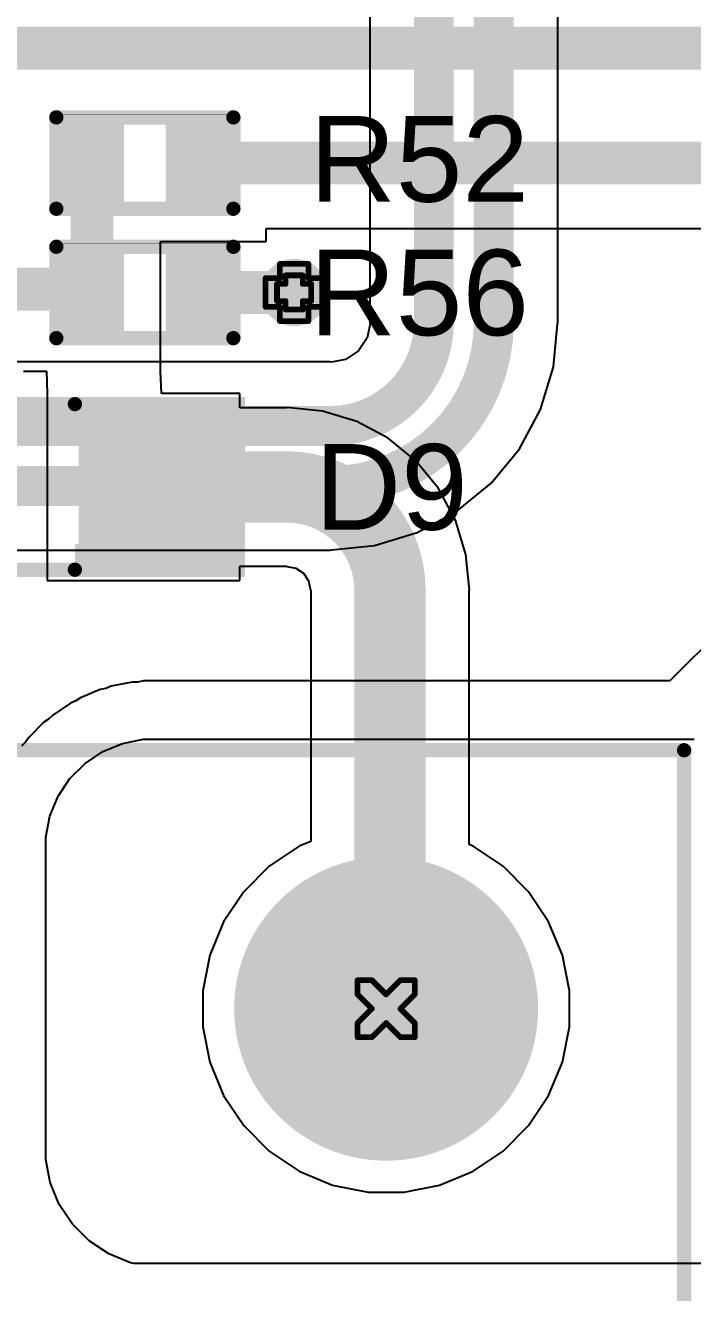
# Model space of a CAD drawing. Header units: inches. Extents: x -3 to 195, y 0 to 199.
# Drawn here: x 0.7679 to 1.0015, y 1.4542 to 1.898 of the extents above; entities that cross this region are included whole.
import ezdxf

# ---------------------------------------------------------------- set-up
doc = ezdxf.new("R2010")
doc.units = ezdxf.units.IN
doc.header["$MEASUREMENT"] = 0
for name, color, linetype in [('Bottom Layer', 5, 'Continuous'), ('Bottom Solder', 6, 'Continuous'), ('Drill Drawing', 1, 'Continuous'), ('Multi-Layer', 9, 'Continuous'), ('Pad Holes', 156, 'Continuous'), ('Top Layer', 1, 'Continuous'), ('Top Overlay', 2, 'Continuous'), ('Top Paste', 8, 'Continuous'), ('Top Solder', 216, 'Continuous'), ('Via Holes', 16, 'Continuous')]:
    doc.layers.add(name, color=color, linetype=linetype)
doc.styles.add('Arial', font='', dxfattribs={"height": 0.2})
doc.styles.get('Arial').set_extended_font_data('Arial')

# ---------------------------------------------------------------- blocks, each defined once
blk = doc.blocks.new('R___0402_50')
at = {"layer": 'Top Layer'}
for points in [[(-0.0274995, -0.0125005), (-0.0274995, 0.0124995), (-0.0094995, 0.0124995), (-0.009499500000000001, -0.0125005)], [(0.009500499999999999, -0.0125006), (0.009500500000000002, 0.0124994), (0.0275005, 0.0124994), (0.0275005, -0.0125006)]]:
    blk.add_hatch(color=1, dxfattribs=at).paths.add_polyline_path(points)
at = {"layer": 'Top Paste'}
for points in [[(-0.0274995, -0.0125005), (-0.0274995, 0.0124995), (-0.0094995, 0.0124995), (-0.009499500000000001, -0.0125005)], [(0.009500499999999999, -0.0125006), (0.009500500000000002, 0.0124994), (0.0275005, 0.0124994), (0.0275005, -0.0125006)]]:
    blk.add_hatch(color=8, dxfattribs=at).paths.add_polyline_path(points)
at = {"layer": 'Top Solder'}
for points in [[(-0.0296649, -0.0146659), (-0.0296649, 0.0146649), (-0.007334099999999999, 0.0146649), (-0.007334100000000001, -0.0146659)], [(0.007335099999999999, -0.014666), (0.007335100000000002, 0.0146648), (0.0296659, 0.0146648), (0.0296659, -0.014666)]]:
    blk.add_hatch(color=216, dxfattribs=at).paths.add_polyline_path(points)
at = {"layer": 'Top Overlay'}
for points in [[(-0.0309996, 0.0159995, 0.005, 0.005, 0), (-0.0309997, -0.0160006, 0.005, 0.005, 0)], [(0.0310005, 0.0159993, 0.005, 0.005, 0), (-0.0309996, 0.0159995, 0.005, 0.005, 0)], [(0.0310005, 0.0159993, 0.005, 0.005, 0), (0.0310005, -0.0160006, 0.005, 0.005, 0)], [(0.0310005, -0.0160006, 0.005, 0.005, 0), (-0.0309997, -0.0160006, 0.005, 0.005, 0)], [(0.0320004, -0.0170006, 0.000127, 0.000127, 0), (-0.0319998, -0.0170005, 0.000127, 0.000127, 0)]]:
    blk.add_lwpolyline(points, format="xyseb", dxfattribs=at)
for points in [[(-0.0322496, 0.0159995, 0.0025, 0.0025, 1), (-0.0297496, 0.0159995, 0.0025, 0.0025, 1)], [(-0.0322496, 0.0159995, 0.0025, 0.0025, 1), (-0.0297496, 0.0159995, 0.0025, 0.0025, 1)], [(0.0297505, 0.0159993, 0.0025, 0.0025, 1), (0.0322505, 0.0159993, 0.0025, 0.0025, 1)], [(0.0297505, 0.0159993, 0.0025, 0.0025, 1), (0.0322505, 0.0159993, 0.0025, 0.0025, 1)], [(-0.0322497, -0.0160006, 0.0025, 0.0025, 1), (-0.0297497, -0.0160006, 0.0025, 0.0025, 1)], [(-0.0322497, -0.0160006, 0.0025, 0.0025, 1), (-0.0297497, -0.0160006, 0.0025, 0.0025, 1)], [(-0.0320315, -0.0170005, 6.35e-05, 6.35e-05, 1), (-0.0319681, -0.0170005, 6.35e-05, 6.35e-05, 1)], [(0.0297505, -0.0160006, 0.0025, 0.0025, 1), (0.0322505, -0.0160006, 0.0025, 0.0025, 1)], [(0.0297505, -0.0160006, 0.0025, 0.0025, 1), (0.0322505, -0.0160006, 0.0025, 0.0025, 1)], [(0.0319687, -0.0170006, 6.35e-05, 6.35e-05, 1), (0.0320321, -0.0170006, 6.35e-05, 6.35e-05, 1)]]:
    blk.add_lwpolyline(points, format="xyseb", close=True, dxfattribs=at)
blk = doc.blocks.new('R___0402_52')
at = {"layer": 'Top Layer'}
for points in [[(-0.0274994, -0.0125008), (-0.0274994, 0.0124992), (-0.009499399999999998, 0.0124992), (-0.009499400000000002, -0.0125008)], [(0.009500599999999998, -0.0125007), (0.009500600000000001, 0.0124993), (0.0275006, 0.0124993), (0.0275006, -0.0125007)]]:
    blk.add_hatch(color=1, dxfattribs=at).paths.add_polyline_path(points)
at = {"layer": 'Top Paste'}
for points in [[(-0.0274994, -0.0125008), (-0.0274994, 0.0124992), (-0.009499399999999998, 0.0124992), (-0.009499400000000002, -0.0125008)], [(0.009500599999999998, -0.0125007), (0.009500600000000001, 0.0124993), (0.0275006, 0.0124993), (0.0275006, -0.0125007)]]:
    blk.add_hatch(color=8, dxfattribs=at).paths.add_polyline_path(points)
at = {"layer": 'Top Solder'}
for points in [[(-0.0296648, -0.0146662), (-0.0296648, 0.0146646), (-0.007333999999999999, 0.0146646), (-0.007334000000000001, -0.0146662)], [(0.007335199999999998, -0.0146661), (0.007335200000000002, 0.0146647), (0.029666, 0.0146647), (0.029666, -0.0146661)]]:
    blk.add_hatch(color=216, dxfattribs=at).paths.add_polyline_path(points)
at = {"layer": 'Top Overlay'}
for points in [[(0.0310007, 0.0159992, 0.005, 0.005, 0), (-0.0309995, 0.0159992, 0.005, 0.005, 0)], [(-0.0309994, -0.0160007, 0.005, 0.005, 0), (-0.0309995, 0.0159992, 0.005, 0.005, 0)], [(0.0310007, 0.0159992, 0.005, 0.005, 0), (0.0310007, -0.0160008, 0.005, 0.005, 0)], [(0.0310007, -0.0160008, 0.005, 0.005, 0), (-0.0309994, -0.0160007, 0.005, 0.005, 0)], [(0.0320006, -0.0170007, 0.000127, 0.000127, 0), (-0.0319996, -0.0170007, 0.000127, 0.000127, 0)]]:
    blk.add_lwpolyline(points, format="xyseb", dxfattribs=at)
for points in [[(-0.0322495, 0.0159992, 0.0025, 0.0025, 1), (-0.0297495, 0.0159992, 0.0025, 0.0025, 1)], [(-0.0322495, 0.0159992, 0.0025, 0.0025, 1), (-0.0297495, 0.0159992, 0.0025, 0.0025, 1)], [(0.0297507, 0.0159992, 0.0025, 0.0025, 1), (0.0322507, 0.0159992, 0.0025, 0.0025, 1)], [(0.0297507, 0.0159992, 0.0025, 0.0025, 1), (0.0322507, 0.0159992, 0.0025, 0.0025, 1)], [(-0.0322494, -0.0160007, 0.0025, 0.0025, 1), (-0.0297494, -0.0160007, 0.0025, 0.0025, 1)], [(-0.0322494, -0.0160007, 0.0025, 0.0025, 1), (-0.0297494, -0.0160007, 0.0025, 0.0025, 1)], [(-0.0320313, -0.0170007, 6.35e-05, 6.35e-05, 1), (-0.0319679, -0.0170007, 6.35e-05, 6.35e-05, 1)], [(0.0297507, -0.0160008, 0.0025, 0.0025, 1), (0.0322507, -0.0160008, 0.0025, 0.0025, 1)], [(0.0297507, -0.0160008, 0.0025, 0.0025, 1), (0.0322507, -0.0160008, 0.0025, 0.0025, 1)], [(0.0319689, -0.0170007, 6.35e-05, 6.35e-05, 1), (0.0320323, -0.0170007, 6.35e-05, 6.35e-05, 1)]]:
    blk.add_lwpolyline(points, format="xyseb", close=True, dxfattribs=at)
blk = doc.blocks.new('G5RL_1A_E_HR_DC5_90')
at = {"layer": 'Bottom Layer'}
h = blk.add_hatch(color=5, dxfattribs=at)
edge = h.paths.add_edge_path()
edge.add_arc((-0.4921509, 0.1476497), 0.0492125, 0, 360)
at = {"layer": 'Bottom Solder'}
h = blk.add_hatch(color=6, dxfattribs=at)
edge = h.paths.add_edge_path()
edge.add_arc((-0.4921509, 0.1476497), 0.0532125, 0, 360)
at = {"layer": 'Multi-Layer'}
h = blk.add_hatch(color=9, dxfattribs=at)
edge = h.paths.add_edge_path()
edge.add_arc((-0.4921509, 0.1476497), 0.0492125, 0, 360)
at = {"layer": 'Pad Holes'}
h = blk.add_hatch(color=7, dxfattribs=at)
edge = h.paths.add_edge_path()
edge.add_arc((-0.4921509, 0.1476497), 0.029528, 0, 360)
at = {"layer": 'Top Layer'}
h = blk.add_hatch(color=1, dxfattribs=at)
edge = h.paths.add_edge_path()
edge.add_arc((-0.4921509, 0.1476497), 0.0492125, 0, 360)
at = {"layer": 'Top Solder'}
h = blk.add_hatch(color=216, dxfattribs=at)
edge = h.paths.add_edge_path()
edge.add_arc((-0.4921509, 0.1476497), 0.0532125, 0, 360)
at = {"layer": 'Top Overlay'}
for points in [[(-0.5826769, -0.2480103, 0.005, 0.005, 0), (-0.5826769, 0.2519897, 0.005, 0.005, 0)], [(0.5590531, 0.2519897, 0.005, 0.005, 0), (-0.5826769, 0.2519897, 0.005, 0.005, 0)], [(-0.5826769, -0.2480103, 0.005, 0.005, 0), (-0.5826769, 0.2519897, 0.005, 0.005, 0)], [(0.5590531, 0.2519897, 0.005, 0.005, 0), (-0.5826769, 0.2519897, 0.005, 0.005, 0)]]:
    blk.add_lwpolyline(points, format="xyseb", dxfattribs=at)
blk.add_lwpolyline([(-0.5839269, 0.2519897, 0.0025, 0.0025, 1), (-0.5814269, 0.2519897, 0.0025, 0.0025, 1)], format="xyseb", close=True, dxfattribs=at)
blk.add_lwpolyline([(-0.5839269, 0.2519897, 0.0025, 0.0025, 1), (-0.5814269, 0.2519897, 0.0025, 0.0025, 1)], format="xyseb", close=True, dxfattribs=at)
blk.add_lwpolyline([(-0.5839269, 0.2519897, 0.0025, 0.0025, 1), (-0.5814269, 0.2519897, 0.0025, 0.0025, 1)], format="xyseb", close=True, dxfattribs=at)
blk.add_lwpolyline([(-0.5839269, 0.2519897, 0.0025, 0.0025, 1), (-0.5814269, 0.2519897, 0.0025, 0.0025, 1)], format="xyseb", close=True, dxfattribs=at)
blk = doc.blocks.new('SOD_123_124')
at = {"layer": 'Top Layer'}
for points in [[(-0.043306, 0.01771575), (-0.043306, -0.01771735), (-0.0807076, -0.01771735), (-0.0807076, 0.01771575)], [(0.0807081, 0.01771575), (0.0807081, -0.01771735), (0.0433065, -0.01771735), (0.0433065, 0.01771575)]]:
    blk.add_hatch(color=1, dxfattribs=at).paths.add_polyline_path(points)
at = {"layer": 'Top Overlay'}
for points in [[(0.0379993, 0.0199986), (0.0975153, 0.0199986), (0.0975153, 0.0314946), (0.0379993, 0.0314946)], [(0.0834596, -0.0310006), (0.0975156, -0.0310006), (0.0975156, 0.0309994), (0.0834596, 0.0309994)], [(0.0379994, -0.0314965), (0.0975154, -0.0314965), (0.0975154, -0.0200005), (0.0379994, -0.0200005)]]:
    blk.add_hatch(color=2, dxfattribs=at).paths.add_polyline_path(points)
at = {"layer": 'Top Paste'}
for points in [[(-0.043306, 0.01771575), (-0.043306, -0.01771735), (-0.0807076, -0.01771735), (-0.0807076, 0.01771575)], [(0.0807081, 0.01771575), (0.0807081, -0.01771735), (0.0433065, -0.01771735), (0.0433065, 0.01771575)]]:
    blk.add_hatch(color=8, dxfattribs=at).paths.add_polyline_path(points)
at = {"layer": 'Top Solder'}
for points in [[(-0.039306, 0.02171575), (-0.039306, -0.02171735), (-0.0847076, -0.02171735), (-0.0847076, 0.02171575)], [(0.0847081, 0.02171575), (0.0847081, -0.02171735), (0.0393065, -0.02171735), (0.0393065, 0.02171575)]]:
    blk.add_hatch(color=216, dxfattribs=at).paths.add_polyline_path(points)
at = {"layer": 'Top Overlay'}
for points in [[(-0.0540008, 0.0289992, 0.005, 0.005, 0), (0.0379993, 0.028999, 0.005, 0.005, 0)], [(-0.0540008, 0.0289992, 0.005, 0.005, 0), (-0.0540007, 0.0229991, 0.005, 0.005, 0)], [(-0.0540008, -0.029001, 0.005, 0.005, 0), (-0.0540007, -0.0230009, 0.005, 0.005, 0)], [(-0.0540008, -0.029001, 0.005, 0.005, 0), (0.0379993, -0.029001, 0.005, 0.005, 0)]]:
    blk.add_lwpolyline(points, format="xyseb", dxfattribs=at)
for points in [[(-0.0552508, 0.0289992, 0.0025, 0.0025, 1), (-0.0527508, 0.0289992, 0.0025, 0.0025, 1)], [(-0.0552508, 0.0289992, 0.0025, 0.0025, 1), (-0.0527508, 0.0289992, 0.0025, 0.0025, 1)], [(0.0367493, 0.028999, 0.0025, 0.0025, 1), (0.0392493, 0.028999, 0.0025, 0.0025, 1)], [(-0.0552507, 0.0229991, 0.0025, 0.0025, 1), (-0.0527507, 0.0229991, 0.0025, 0.0025, 1)], [(-0.0552507, -0.0230009, 0.0025, 0.0025, 1), (-0.0527507, -0.0230009, 0.0025, 0.0025, 1)], [(-0.0552508, -0.029001, 0.0025, 0.0025, 1), (-0.0527508, -0.029001, 0.0025, 0.0025, 1)], [(-0.0552508, -0.029001, 0.0025, 0.0025, 1), (-0.0527508, -0.029001, 0.0025, 0.0025, 1)], [(0.0367493, -0.029001, 0.0025, 0.0025, 1), (0.0392493, -0.029001, 0.0025, 0.0025, 1)]]:
    blk.add_lwpolyline(points, format="xyseb", close=True, dxfattribs=at)

msp = doc.modelspace()

# ---------------------------------------------------------------- hatches: boundary and pattern name
at = {"layer": 'Bottom Layer'}
h = msp.add_hatch(color=5, dxfattribs=at)
edge = h.paths.add_edge_path()
edge.add_arc((0.862, 1.804457), 0.011811, 0, 360)
at = {"layer": 'Top Layer'}
h = msp.add_hatch(color=1, dxfattribs=at)
edge = h.paths.add_edge_path()
edge.add_arc((0.862, 1.804457), 0.011811, 0, 360)
at = {"layer": 'Via Holes'}
h = msp.add_hatch(color=7, dxfattribs=at)
edge = h.paths.add_edge_path()
edge.add_arc((0.862, 1.804457), 0.0059055, 0, 360)

# ---------------------------------------------------------------- linework, layer by layer
at = {"layer": 'Bottom Layer'}
for p, q in [((0.9543468, 1.7939682), (0.9543468, 1.9166296)), ((0.8884848, 1.908917), (0.8884848, 1.7939682)), ((1.1535804, 1.8284192), (0.9935785, 1.6684172)), ((0.8885853, 1.793463), (0.8876164, 1.7885918)), ((0.8884848, 1.7939682), (0.8885853, 1.793463)), ((0.9527687, 1.7784268), (0.9542529, 1.7934962)), ((0.9542529, 1.7934962), (0.9543468, 1.7939682)), ((0.8876164, 1.7885918), (0.8845709, 1.7840339)), ((0.8746366, 1.78012), (0.3220069, 1.78012)), ((0.8751418, 1.7800195), (0.8746366, 1.78012)), ((0.880013, 1.7809884), (0.8751418, 1.7800195)), ((0.8845709, 1.7840339), (0.880013, 1.7809884)), ((0.9482354, 1.7634826), (0.9527687, 1.7784268)), ((0.9408738, 1.7497099), (0.9482354, 1.7634826)), ((0.9309667, 1.7376381), (0.9408738, 1.7497099)), ((0.9188949, 1.727731), (0.9309667, 1.7376381)), ((0.9051222, 1.7203694), (0.9188949, 1.727731)), ((0.890178, 1.7158361), (0.9051222, 1.7203694)), ((0.5269315, 1.714258), (0.8746366, 1.714258)), ((0.8746366, 1.714258), (0.8751086, 1.7143519)), ((0.8751086, 1.7143519), (0.890178, 1.7158361)), ((0.79413, 1.6654033), (0.7872098, 1.6625369)), ((0.7960995, 1.6657951), (0.79413, 1.6654033)), ((0.7979552, 1.6665637), (0.7960995, 1.6657951)), ((0.8053015, 1.668025), (0.7979552, 1.6665637)), ((0.8073103, 1.668025), (0.8053015, 1.668025)), ((0.8092803, 1.6684168), (0.8073103, 1.668025)), ((0.8130225, 1.6684167), (0.8092803, 1.6684168)), ((0.8130255, 1.6684173), (0.8130225, 1.6684167)), ((0.9935785, 1.6684172), (0.8130255, 1.6684173)), ((0.7836842, 1.6606524), (0.7774562, 1.656491)), ((0.7855397, 1.661421), (0.7836842, 1.6606524)), ((0.7872098, 1.6625369), (0.7855397, 1.661421)), ((0.7774562, 1.656491), (0.7760362, 1.655071)), ((0.7743662, 1.6539551), (0.7690698, 1.6486587)), ((0.7760362, 1.655071), (0.7743662, 1.6539551)), ((0.7679539, 1.6469886), (0.7665338, 1.6455685)), ((0.7690698, 1.6486587), (0.7679539, 1.6469886)), ((0.7950133, 1.6436973), (0.8019335, 1.6465637)), ((0.8019335, 1.6465637), (0.8092798, 1.648025)), ((0.8092798, 1.648025), (0.813025, 1.6480249)), ((0.813025, 1.6480249), (0.8130255, 1.6480255)), ((0.8130255, 1.6480255), (1.0020251, 1.6480254)), ((0.7887854, 1.6395359), (0.7950133, 1.6436973)), ((0.783489, 1.6342395), (0.7887854, 1.6395359)), ((0.7793276, 1.6280115), (0.783489, 1.6342395)), ((0.7764613, 1.6210914), (0.7793276, 1.6280115)), ((0.775, 1.613745), (0.7764613, 1.6210914)), ((0.7750001, 1.6099998), (0.775, 1.613745)), ((0.775, 1.5049994), (0.7750001, 1.6099998)), ((0.7749999, 1.5008628), (0.775, 1.5049994)), ((0.7766139, 1.4927485), (0.7749999, 1.5008628)), ((0.7797799, 1.4851051), (0.7766139, 1.4927485)), ((0.7843762, 1.4782261), (0.7797799, 1.4851051)), ((0.7902263, 1.4723761), (0.7843762, 1.4782261)), ((0.7971053, 1.4677798), (0.7902263, 1.4723761)), ((0.8047488, 1.4646138), (0.7971053, 1.4677798)), ((0.805866, 1.4643916), (0.8047488, 1.4646138)), ((1.7319998, 1.464391), (0.805866, 1.4643916))]:
    msp.add_line(p, q, dxfattribs=at)
for points in [[(0.9109158, 1.7939682, 0.014, 0.014, 0), (0.9109158, 1.9168778, 0.014, 0.014, 0)], [(0.9319158, 1.7939682, 0.014, 0.014, 0), (0.9319158, 1.9168778, 0.014, 0.014, 0)], [(0.9319158, 1.7939682, 0.014, 0.014, -0.4142135623730951), (0.8746366, 1.736689, 0.014, 0.014, 0)], [(0.9109158, 1.7939682, 0.014, 0.014, -0.4142135623730951), (0.8746366, 1.757689, 0.014, 0.014, 0)], [(0.6, 1.757689, 0.014, 0.014, 0), (0.8746366, 1.757689, 0.014, 0.014, 0)], [(0.5438879, 1.736689, 0.014, 0.014, 0), (0.8746366, 1.736689, 0.014, 0.014, 0)]]:
    msp.add_lwpolyline(points, format="xyseb", dxfattribs=at)
for points in [[(0.9074158, 1.7939682, 0.007, 0.007, 1), (0.9144158, 1.7939682, 0.007, 0.007, 1)], [(0.9074158, 1.7939682, 0.007, 0.007, 1), (0.9144158, 1.7939682, 0.007, 0.007, 1)], [(0.9284158, 1.7939682, 0.007, 0.007, 1), (0.9354158, 1.7939682, 0.007, 0.007, 1)], [(0.9284158, 1.7939682, 0.007, 0.007, 1), (0.9354158, 1.7939682, 0.007, 0.007, 1)], [(0.8711366, 1.757689, 0.007, 0.007, 1), (0.8781366, 1.757689, 0.007, 0.007, 1)], [(0.8711366, 1.757689, 0.007, 0.007, 1), (0.8781366, 1.757689, 0.007, 0.007, 1)], [(0.8711366, 1.736689, 0.007, 0.007, 1), (0.8781366, 1.736689, 0.007, 0.007, 1)], [(0.8711366, 1.736689, 0.007, 0.007, 1), (0.8781366, 1.736689, 0.007, 0.007, 1)]]:
    msp.add_lwpolyline(points, format="xyseb", close=True, dxfattribs=at)
at = {"layer": 'Drill Drawing'}
for points in [[(0.857, 1.809457, 0.002, 0.002, 0), (0.857, 1.814457, 0.002, 0.002, 0)], [(0.857, 1.814457, 0.002, 0.002, 0), (0.867, 1.814457, 0.002, 0.002, 0)], [(0.867, 1.809457, 0.002, 0.002, 0), (0.867, 1.814457, 0.002, 0.002, 0)], [(0.859, 1.807457, 0.002, 0.002, 0), (0.859, 1.810457, 0.002, 0.002, 0)], [(0.859, 1.810457, 0.002, 0.002, 0), (0.865, 1.810457, 0.002, 0.002, 0)], [(0.865, 1.807457, 0.002, 0.002, 0), (0.865, 1.810457, 0.002, 0.002, 0)], [(0.852, 1.799457, 0.002, 0.002, 0), (0.852, 1.809457, 0.002, 0.002, 0)], [(0.852, 1.809457, 0.002, 0.002, 0), (0.857, 1.809457, 0.002, 0.002, 0)], [(0.856, 1.801457, 0.002, 0.002, 0), (0.856, 1.807457, 0.002, 0.002, 0)], [(0.856, 1.807457, 0.002, 0.002, 0), (0.859, 1.807457, 0.002, 0.002, 0)], [(0.865, 1.807457, 0.002, 0.002, 0), (0.868, 1.807457, 0.002, 0.002, 0)], [(0.867, 1.809457, 0.002, 0.002, 0), (0.872, 1.809457, 0.002, 0.002, 0)], [(0.868, 1.801457, 0.002, 0.002, 0), (0.868, 1.807457, 0.002, 0.002, 0)], [(0.872, 1.799457, 0.002, 0.002, 0), (0.872, 1.809457, 0.002, 0.002, 0)], [(0.856, 1.801457, 0.002, 0.002, 0), (0.859, 1.801457, 0.002, 0.002, 0)], [(0.859, 1.798457, 0.002, 0.002, 0), (0.859, 1.801457, 0.002, 0.002, 0)], [(0.865, 1.801457, 0.002, 0.002, 0), (0.868, 1.801457, 0.002, 0.002, 0)], [(0.865, 1.798457, 0.002, 0.002, 0), (0.865, 1.801457, 0.002, 0.002, 0)], [(0.852, 1.799457, 0.002, 0.002, 0), (0.857, 1.799457, 0.002, 0.002, 0)], [(0.857, 1.794457, 0.002, 0.002, 0), (0.857, 1.799457, 0.002, 0.002, 0)], [(0.859, 1.798457, 0.002, 0.002, 0), (0.865, 1.798457, 0.002, 0.002, 0)], [(0.867, 1.799457, 0.002, 0.002, 0), (0.872, 1.799457, 0.002, 0.002, 0)], [(0.867, 1.794457, 0.002, 0.002, 0), (0.867, 1.799457, 0.002, 0.002, 0)], [(0.857, 1.794457, 0.002, 0.002, 0), (0.867, 1.794457, 0.002, 0.002, 0)], [(0.8842192, 1.5586259, 0.002, 0.002, 0), (0.8842192, 1.5636259, 0.002, 0.002, 0)], [(0.8842192, 1.5636259, 0.002, 0.002, 0), (0.8892192, 1.5636259, 0.002, 0.002, 0)], [(0.8892192, 1.5636259, 0.002, 0.002, 0), (0.8942192, 1.5586259, 0.002, 0.002, 0)], [(0.8942192, 1.5586259, 0.002, 0.002, 0), (0.8992192, 1.5636259, 0.002, 0.002, 0)], [(0.8992192, 1.5636259, 0.002, 0.002, 0), (0.9042192, 1.5636259, 0.002, 0.002, 0)], [(0.9042192, 1.5586259, 0.002, 0.002, 0), (0.9042192, 1.5636259, 0.002, 0.002, 0)], [(0.8842192, 1.5586259, 0.002, 0.002, 0), (0.8892192, 1.5536259, 0.002, 0.002, 0)], [(0.8992192, 1.5536259, 0.002, 0.002, 0), (0.9042192, 1.5586259, 0.002, 0.002, 0)], [(0.8842192, 1.5486259, 0.002, 0.002, 0), (0.8892192, 1.5536259, 0.002, 0.002, 0)], [(0.8992192, 1.5536259, 0.002, 0.002, 0), (0.9042192, 1.5486259, 0.002, 0.002, 0)], [(0.8842192, 1.5436259, 0.002, 0.002, 0), (0.8842192, 1.5486259, 0.002, 0.002, 0)], [(0.8892192, 1.5436259, 0.002, 0.002, 0), (0.8942192, 1.5486259, 0.002, 0.002, 0)], [(0.8942192, 1.5486259, 0.002, 0.002, 0), (0.8992192, 1.5436259, 0.002, 0.002, 0)], [(0.9042192, 1.5436259, 0.002, 0.002, 0), (0.9042192, 1.5486259, 0.002, 0.002, 0)], [(0.8842192, 1.5436259, 0.002, 0.002, 0), (0.8892192, 1.5436259, 0.002, 0.002, 0)], [(0.8992192, 1.5436259, 0.002, 0.002, 0), (0.9042192, 1.5436259, 0.002, 0.002, 0)]]:
    msp.add_lwpolyline(points, format="xyseb", dxfattribs=at)
for points in [[(0.8565, 1.814457, 0.001, 0.001, 1), (0.8575, 1.814457, 0.001, 0.001, 1)], [(0.8565, 1.814457, 0.001, 0.001, 1), (0.8575, 1.814457, 0.001, 0.001, 1)], [(0.8665, 1.814457, 0.001, 0.001, 1), (0.8675, 1.814457, 0.001, 0.001, 1)], [(0.8665, 1.814457, 0.001, 0.001, 1), (0.8675, 1.814457, 0.001, 0.001, 1)], [(0.8585, 1.810457, 0.001, 0.001, 1), (0.8595, 1.810457, 0.001, 0.001, 1)], [(0.8585, 1.810457, 0.001, 0.001, 1), (0.8595, 1.810457, 0.001, 0.001, 1)], [(0.8645, 1.810457, 0.001, 0.001, 1), (0.8655, 1.810457, 0.001, 0.001, 1)], [(0.8645, 1.810457, 0.001, 0.001, 1), (0.8655, 1.810457, 0.001, 0.001, 1)], [(0.8515, 1.809457, 0.001, 0.001, 1), (0.8525, 1.809457, 0.001, 0.001, 1)], [(0.8515, 1.809457, 0.001, 0.001, 1), (0.8525, 1.809457, 0.001, 0.001, 1)], [(0.8555, 1.807457, 0.001, 0.001, 1), (0.8565, 1.807457, 0.001, 0.001, 1)], [(0.8555, 1.807457, 0.001, 0.001, 1), (0.8565, 1.807457, 0.001, 0.001, 1)], [(0.8565, 1.809457, 0.001, 0.001, 1), (0.8575, 1.809457, 0.001, 0.001, 1)], [(0.8565, 1.809457, 0.001, 0.001, 1), (0.8575, 1.809457, 0.001, 0.001, 1)], [(0.8585, 1.807457, 0.001, 0.001, 1), (0.8595, 1.807457, 0.001, 0.001, 1)], [(0.8585, 1.807457, 0.001, 0.001, 1), (0.8595, 1.807457, 0.001, 0.001, 1)], [(0.8645, 1.807457, 0.001, 0.001, 1), (0.8655, 1.807457, 0.001, 0.001, 1)], [(0.8645, 1.807457, 0.001, 0.001, 1), (0.8655, 1.807457, 0.001, 0.001, 1)], [(0.8665, 1.809457, 0.001, 0.001, 1), (0.8675, 1.809457, 0.001, 0.001, 1)], [(0.8665, 1.809457, 0.001, 0.001, 1), (0.8675, 1.809457, 0.001, 0.001, 1)], [(0.8675, 1.807457, 0.001, 0.001, 1), (0.8685, 1.807457, 0.001, 0.001, 1)], [(0.8675, 1.807457, 0.001, 0.001, 1), (0.8685, 1.807457, 0.001, 0.001, 1)], [(0.8715, 1.809457, 0.001, 0.001, 1), (0.8725, 1.809457, 0.001, 0.001, 1)], [(0.8715, 1.809457, 0.001, 0.001, 1), (0.8725, 1.809457, 0.001, 0.001, 1)], [(0.8555, 1.801457, 0.001, 0.001, 1), (0.8565, 1.801457, 0.001, 0.001, 1)], [(0.8555, 1.801457, 0.001, 0.001, 1), (0.8565, 1.801457, 0.001, 0.001, 1)], [(0.8585, 1.801457, 0.001, 0.001, 1), (0.8595, 1.801457, 0.001, 0.001, 1)], [(0.8585, 1.801457, 0.001, 0.001, 1), (0.8595, 1.801457, 0.001, 0.001, 1)], [(0.8645, 1.801457, 0.001, 0.001, 1), (0.8655, 1.801457, 0.001, 0.001, 1)], [(0.8645, 1.801457, 0.001, 0.001, 1), (0.8655, 1.801457, 0.001, 0.001, 1)], [(0.8675, 1.801457, 0.001, 0.001, 1), (0.8685, 1.801457, 0.001, 0.001, 1)], [(0.8675, 1.801457, 0.001, 0.001, 1), (0.8685, 1.801457, 0.001, 0.001, 1)], [(0.8515, 1.799457, 0.001, 0.001, 1), (0.8525, 1.799457, 0.001, 0.001, 1)], [(0.8515, 1.799457, 0.001, 0.001, 1), (0.8525, 1.799457, 0.001, 0.001, 1)], [(0.8565, 1.799457, 0.001, 0.001, 1), (0.8575, 1.799457, 0.001, 0.001, 1)], [(0.8565, 1.799457, 0.001, 0.001, 1), (0.8575, 1.799457, 0.001, 0.001, 1)], [(0.8585, 1.798457, 0.001, 0.001, 1), (0.8595, 1.798457, 0.001, 0.001, 1)], [(0.8585, 1.798457, 0.001, 0.001, 1), (0.8595, 1.798457, 0.001, 0.001, 1)], [(0.8645, 1.798457, 0.001, 0.001, 1), (0.8655, 1.798457, 0.001, 0.001, 1)], [(0.8645, 1.798457, 0.001, 0.001, 1), (0.8655, 1.798457, 0.001, 0.001, 1)], [(0.8665, 1.799457, 0.001, 0.001, 1), (0.8675, 1.799457, 0.001, 0.001, 1)], [(0.8665, 1.799457, 0.001, 0.001, 1), (0.8675, 1.799457, 0.001, 0.001, 1)], [(0.8715, 1.799457, 0.001, 0.001, 1), (0.8725, 1.799457, 0.001, 0.001, 1)], [(0.8715, 1.799457, 0.001, 0.001, 1), (0.8725, 1.799457, 0.001, 0.001, 1)], [(0.8565, 1.794457, 0.001, 0.001, 1), (0.8575, 1.794457, 0.001, 0.001, 1)], [(0.8565, 1.794457, 0.001, 0.001, 1), (0.8575, 1.794457, 0.001, 0.001, 1)], [(0.8665, 1.794457, 0.001, 0.001, 1), (0.8675, 1.794457, 0.001, 0.001, 1)], [(0.8665, 1.794457, 0.001, 0.001, 1), (0.8675, 1.794457, 0.001, 0.001, 1)], [(0.8837192, 1.5636259, 0.001, 0.001, 1), (0.8847192, 1.5636259, 0.001, 0.001, 1)], [(0.8837192, 1.5636259, 0.001, 0.001, 1), (0.8847192, 1.5636259, 0.001, 0.001, 1)], [(0.8887192, 1.5636259, 0.001, 0.001, 1), (0.8897192, 1.5636259, 0.001, 0.001, 1)], [(0.8887192, 1.5636259, 0.001, 0.001, 1), (0.8897192, 1.5636259, 0.001, 0.001, 1)], [(0.8987192, 1.5636259, 0.001, 0.001, 1), (0.8997192, 1.5636259, 0.001, 0.001, 1)], [(0.8987192, 1.5636259, 0.001, 0.001, 1), (0.8997192, 1.5636259, 0.001, 0.001, 1)], [(0.9037192, 1.5636259, 0.001, 0.001, 1), (0.9047192, 1.5636259, 0.001, 0.001, 1)], [(0.9037192, 1.5636259, 0.001, 0.001, 1), (0.9047192, 1.5636259, 0.001, 0.001, 1)], [(0.8837192, 1.5586259, 0.001, 0.001, 1), (0.8847192, 1.5586259, 0.001, 0.001, 1)], [(0.8837192, 1.5586259, 0.001, 0.001, 1), (0.8847192, 1.5586259, 0.001, 0.001, 1)], [(0.8937192, 1.5586259, 0.001, 0.001, 1), (0.8947192, 1.5586259, 0.001, 0.001, 1)], [(0.8937192, 1.5586259, 0.001, 0.001, 1), (0.8947192, 1.5586259, 0.001, 0.001, 1)], [(0.9037192, 1.5586259, 0.001, 0.001, 1), (0.9047192, 1.5586259, 0.001, 0.001, 1)], [(0.9037192, 1.5586259, 0.001, 0.001, 1), (0.9047192, 1.5586259, 0.001, 0.001, 1)], [(0.8887192, 1.5536259, 0.001, 0.001, 1), (0.8897192, 1.5536259, 0.001, 0.001, 1)], [(0.8887192, 1.5536259, 0.001, 0.001, 1), (0.8897192, 1.5536259, 0.001, 0.001, 1)], [(0.8987192, 1.5536259, 0.001, 0.001, 1), (0.8997192, 1.5536259, 0.001, 0.001, 1)], [(0.8987192, 1.5536259, 0.001, 0.001, 1), (0.8997192, 1.5536259, 0.001, 0.001, 1)], [(0.8837192, 1.5486259, 0.001, 0.001, 1), (0.8847192, 1.5486259, 0.001, 0.001, 1)], [(0.8837192, 1.5486259, 0.001, 0.001, 1), (0.8847192, 1.5486259, 0.001, 0.001, 1)], [(0.8937192, 1.5486259, 0.001, 0.001, 1), (0.8947192, 1.5486259, 0.001, 0.001, 1)], [(0.8937192, 1.5486259, 0.001, 0.001, 1), (0.8947192, 1.5486259, 0.001, 0.001, 1)], [(0.9037192, 1.5486259, 0.001, 0.001, 1), (0.9047192, 1.5486259, 0.001, 0.001, 1)], [(0.9037192, 1.5486259, 0.001, 0.001, 1), (0.9047192, 1.5486259, 0.001, 0.001, 1)], [(0.8837192, 1.5436259, 0.001, 0.001, 1), (0.8847192, 1.5436259, 0.001, 0.001, 1)], [(0.8837192, 1.5436259, 0.001, 0.001, 1), (0.8847192, 1.5436259, 0.001, 0.001, 1)], [(0.8887192, 1.5436259, 0.001, 0.001, 1), (0.8897192, 1.5436259, 0.001, 0.001, 1)], [(0.8887192, 1.5436259, 0.001, 0.001, 1), (0.8897192, 1.5436259, 0.001, 0.001, 1)], [(0.8987192, 1.5436259, 0.001, 0.001, 1), (0.8997192, 1.5436259, 0.001, 0.001, 1)], [(0.8987192, 1.5436259, 0.001, 0.001, 1), (0.8997192, 1.5436259, 0.001, 0.001, 1)], [(0.9037192, 1.5436259, 0.001, 0.001, 1), (0.9047192, 1.5436259, 0.001, 0.001, 1)], [(0.9037192, 1.5436259, 0.001, 0.001, 1), (0.9047192, 1.5436259, 0.001, 0.001, 1)]]:
    msp.add_lwpolyline(points, format="xyseb", close=True, dxfattribs=at)
at = {"layer": 'Top Layer'}
for p, q in [((0.8522289, 1.8222816), (0.8522289, 1.8268408)), ((0.8522289, 1.8268408), (1.062438, 1.8268408)), ((0.8152288, 1.7770832), (0.8152288, 1.8222815)), ((0.8152288, 1.8222815), (0.8152289, 1.8222815)), ((0.8152289, 1.8222815), (0.8152289, 1.8222816)), ((0.8152289, 1.8222816), (0.8522289, 1.8222816)), ((0.7672288, 1.7769576), (0.7752392, 1.7769576)), ((0.7752392, 1.7769576), (0.7755422, 1.7690831)), ((0.8152289, 1.7769576), (0.8152288, 1.7770832)), ((0.8155319, 1.7690831), (0.8152289, 1.7769576)), ((0.7755422, 1.7690831), (0.7755423, 1.7689575)), ((0.7755423, 1.7689575), (0.7755423, 1.7036501)), ((0.8429439, 1.7690831), (0.8155319, 1.7690831)), ((0.8429439, 1.7641039), (0.8429439, 1.7690831)), ((0.8594497, 1.7641039), (0.8429439, 1.7641039)), ((0.8719181, 1.7629463), (0.8594497, 1.7641743)), ((0.8594497, 1.7641743), (0.8594497, 1.7641039)), ((0.8839073, 1.7593094), (0.8719181, 1.7629463)), ((0.8949567, 1.7534034), (0.8839073, 1.7593094)), ((0.9046415, 1.7454552), (0.8949567, 1.7534034)), ((0.9125897, 1.7357704), (0.9046415, 1.7454552)), ((0.9184957, 1.724721), (0.9125897, 1.7357704)), ((0.9221326, 1.7127318), (0.9184957, 1.724721)), ((0.9233606, 1.7002634), (0.9221326, 1.7127318)), ((0.8429439, 1.7036501), (0.8429439, 1.7086293)), ((0.8429439, 1.7086293), (0.8594497, 1.7086293)), ((0.8594497, 1.7086293), (0.8594497, 1.7085254)), ((0.8594497, 1.7085254), (0.8626114, 1.7078965)), ((0.8626114, 1.7078965), (0.8652918, 1.7061055)), ((0.8652918, 1.7061055), (0.8670828, 1.7034251)), ((0.7755423, 1.7036501), (0.8429439, 1.7036501)), ((0.8670828, 1.7034251), (0.8677117, 1.7002634)), ((0.8677117, 1.7002634), (0.8678156, 1.7002634)), ((0.8678156, 1.7002634), (0.8678156, 1.6121923)), ((0.9232902, 1.6110874), (0.9232902, 1.7002634)), ((0.9232902, 1.7002634), (0.9233606, 1.7002634)), ((0.8678156, 1.6121923), (0.8638032, 1.6105303)), ((0.9246352, 1.6105303), (0.9232902, 1.6110874)), ((0.8638032, 1.6105303), (0.8532861, 1.603503)), ((0.9351523, 1.603503), (0.9246352, 1.6105303)), ((0.8532861, 1.603503), (0.8443421, 1.594559)), ((0.9440963, 1.594559), (0.9351523, 1.603503)), ((0.8443421, 1.594559), (0.8373148, 1.5840419)), ((0.9511236, 1.5840419), (0.9440963, 1.594559)), ((0.8373148, 1.5840419), (0.8324743, 1.572356)), ((0.9559641, 1.572356), (0.9511236, 1.5840419)), ((0.8324743, 1.572356), (0.8300067, 1.5599503)), ((0.9584317, 1.5599503), (0.9559641, 1.572356)), ((0.8300067, 1.5599503), (0.8300067, 1.5473015)), ((0.9584317, 1.5473015), (0.9584317, 1.5599503)), ((0.8300067, 1.5473015), (0.8324743, 1.5348958)), ((0.9559641, 1.5348958), (0.9584317, 1.5473015)), ((0.8324743, 1.5348958), (0.8373148, 1.5232099)), ((0.9511236, 1.5232099), (0.9559641, 1.5348958)), ((0.8373148, 1.5232099), (0.8443421, 1.5126928)), ((0.9440963, 1.5126928), (0.9511236, 1.5232099)), ((0.8443421, 1.5126928), (0.8532861, 1.5037488)), ((0.9351523, 1.5037488), (0.9440963, 1.5126928)), ((0.8532861, 1.5037488), (0.8638032, 1.4967215)), ((0.9246352, 1.4967215), (0.9351523, 1.5037488)), ((0.8638032, 1.4967215), (0.8754891, 1.491881)), ((0.9129493, 1.491881), (0.9246352, 1.4967215)), ((0.8754891, 1.491881), (0.8878948, 1.4894134)), ((0.9005436, 1.4894134), (0.9129493, 1.491881)), ((0.8878948, 1.4894134), (0.9005436, 1.4894134))]:
    msp.add_line(p, q, dxfattribs=at)
for points in [[(0.711474, 1.89, 0.015, 0.015, 0), (1.0315595, 1.89, 0.015, 0.015, 0)], [(0.7912289, 1.8044577, 0.015, 0.015, 0), (0.7912289, 1.8497815, 0.015, 0.015, 0)], [(0.8282289, 1.8497816, 0.015, 0.015, 0), (1.062438, 1.8497816, 0.015, 0.015, 0)], [(0.730505, 1.8056221, 0.015, 0.015, 0), (0.7885643, 1.8056221, 0.015, 0.015, 0)], [(0.7885643, 1.8056221, 0.015, 0.015, 0), (0.7912288, 1.8029576, 0.015, 0.015, 0)], [(0.8282288, 1.8044575, 0.015, 0.015, 0), (0.828229, 1.8044573, 0.015, 0.015, 0)], [(0.828229, 1.8044573, 0.015, 0.015, 0), (0.8619997, 1.8044573, 0.015, 0.015, 0)], [(0.8619997, 1.8044573, 0.015, 0.015, 0), (0.862, 1.804457, 0.015, 0.015, 0)], [(0.7912288, 1.7994576, 0.015, 0.015, 0), (0.7912288, 1.8029576, 0.015, 0.015, 0)], [(0.7912288, 1.7994576, 0.015, 0.015, 0), (0.7912289, 1.7994577, 0.015, 0.015, 0)], [(0.8092431, 1.7363666, 0.025, 0.025, 0), (0.8594497, 1.7363666, 0.025, 0.025, 0)], [(0.8594497, 1.7363666, 0.025, 0.025, -0.4142135623730951), (0.8955529, 1.7002634, 0.025, 0.025, 0)], [(0.8955529, 1.5549596, 0.025, 0.025, 0), (0.8955529, 1.7002634, 0.025, 0.025, 0)], [(0.8955529, 1.5549596, 0.025, 0.025, -0.198912367379658), (0.8951623, 1.5540165, 0.025, 0.025, 0)], [(0.8951623, 1.5540165, 0.025, 0.025, -0.198912367379658), (0.8942192, 1.5536259, 0.025, 0.025, 0)]]:
    msp.add_lwpolyline(points, format="xyseb", dxfattribs=at)
for points in [[(0.7874789, 1.8497815, 0.0075, 0.0075, 1), (0.7949789, 1.8497815, 0.0075, 0.0075, 1)], [(0.8244789, 1.8497816, 0.0075, 0.0075, 1), (0.8319789, 1.8497816, 0.0075, 0.0075, 1)], [(0.7848143, 1.8056221, 0.0075, 0.0075, 1), (0.7923143, 1.8056221, 0.0075, 0.0075, 1)], [(0.7848143, 1.8056221, 0.0075, 0.0075, 1), (0.7923143, 1.8056221, 0.0075, 0.0075, 1)], [(0.7874789, 1.8044577, 0.0075, 0.0075, 1), (0.7949789, 1.8044577, 0.0075, 0.0075, 1)], [(0.8244788, 1.8044575, 0.0075, 0.0075, 1), (0.8319788, 1.8044575, 0.0075, 0.0075, 1)], [(0.824479, 1.8044573, 0.0075, 0.0075, 1), (0.831979, 1.8044573, 0.0075, 0.0075, 1)], [(0.824479, 1.8044573, 0.0075, 0.0075, 1), (0.831979, 1.8044573, 0.0075, 0.0075, 1)], [(0.8582497, 1.8044573, 0.0075, 0.0075, 1), (0.8657497, 1.8044573, 0.0075, 0.0075, 1)], [(0.8582497, 1.8044573, 0.0075, 0.0075, 1), (0.8657497, 1.8044573, 0.0075, 0.0075, 1)], [(0.85825, 1.804457, 0.0075, 0.0075, 1), (0.86575, 1.804457, 0.0075, 0.0075, 1)], [(0.7874788, 1.8029576, 0.0075, 0.0075, 1), (0.7949788, 1.8029576, 0.0075, 0.0075, 1)], [(0.7874788, 1.8029576, 0.0075, 0.0075, 1), (0.7949788, 1.8029576, 0.0075, 0.0075, 1)], [(0.7874788, 1.7994576, 0.0075, 0.0075, 1), (0.7949788, 1.7994576, 0.0075, 0.0075, 1)], [(0.7874788, 1.7994576, 0.0075, 0.0075, 1), (0.7949788, 1.7994576, 0.0075, 0.0075, 1)], [(0.7874789, 1.7994577, 0.0075, 0.0075, 1), (0.7949789, 1.7994577, 0.0075, 0.0075, 1)], [(0.8029931, 1.7363666, 0.0125, 0.0125, 1), (0.8154931, 1.7363666, 0.0125, 0.0125, 1)], [(0.8531997, 1.7363666, 0.0125, 0.0125, 1), (0.8656997, 1.7363666, 0.0125, 0.0125, 1)], [(0.8531997, 1.7363666, 0.0125, 0.0125, 1), (0.8656997, 1.7363666, 0.0125, 0.0125, 1)], [(0.8893029, 1.7002634, 0.0125, 0.0125, 1), (0.9018029, 1.7002634, 0.0125, 0.0125, 1)], [(0.8893029, 1.7002634, 0.0125, 0.0125, 1), (0.9018029, 1.7002634, 0.0125, 0.0125, 1)], [(0.8893029, 1.5549596, 0.0125, 0.0125, 1), (0.9018029, 1.5549596, 0.0125, 0.0125, 1)], [(0.8893029, 1.5549596, 0.0125, 0.0125, 1), (0.9018029, 1.5549596, 0.0125, 0.0125, 1)], [(0.8879692, 1.5536259, 0.0125, 0.0125, 1), (0.9004692, 1.5536259, 0.0125, 0.0125, 1)], [(0.8889123, 1.5540165, 0.0125, 0.0125, 1), (0.9014123, 1.5540165, 0.0125, 0.0125, 1)], [(0.8889123, 1.5540165, 0.0125, 0.0125, 1), (0.9014123, 1.5540165, 0.0125, 0.0125, 1)]]:
    msp.add_lwpolyline(points, format="xyseb", close=True, dxfattribs=at)

# ---------------------------------------------------------------- block references
for name, p, rotation in [('R___0402_52', (0.8097295, 1.8497808), 180), ('R___0402_50', (0.8097293, 1.804457), 180), ('G5RL_1A_E_HR_DC5_90', (0.7465695, 1.061475), 270)]:
    msp.add_blockref(name, p, dxfattribs=dict(rotation=rotation))
msp.add_blockref('SOD_123_124', (0.7472358, 1.7363674))

# ---------------------------------------------------------------- texts
at = {"layer": 'Top Overlay', "style": 'Arial'}
for s, p in [('R52', (0.8673493, 1.8362352)), ('R56', (0.8673493, 1.7894619)), ('D9', (0.8692273, 1.7213715))]:
    msp.add_text(s, height=0.03, dxfattribs=at).set_placement(p)

doc.saveas('drawing.dxf')
